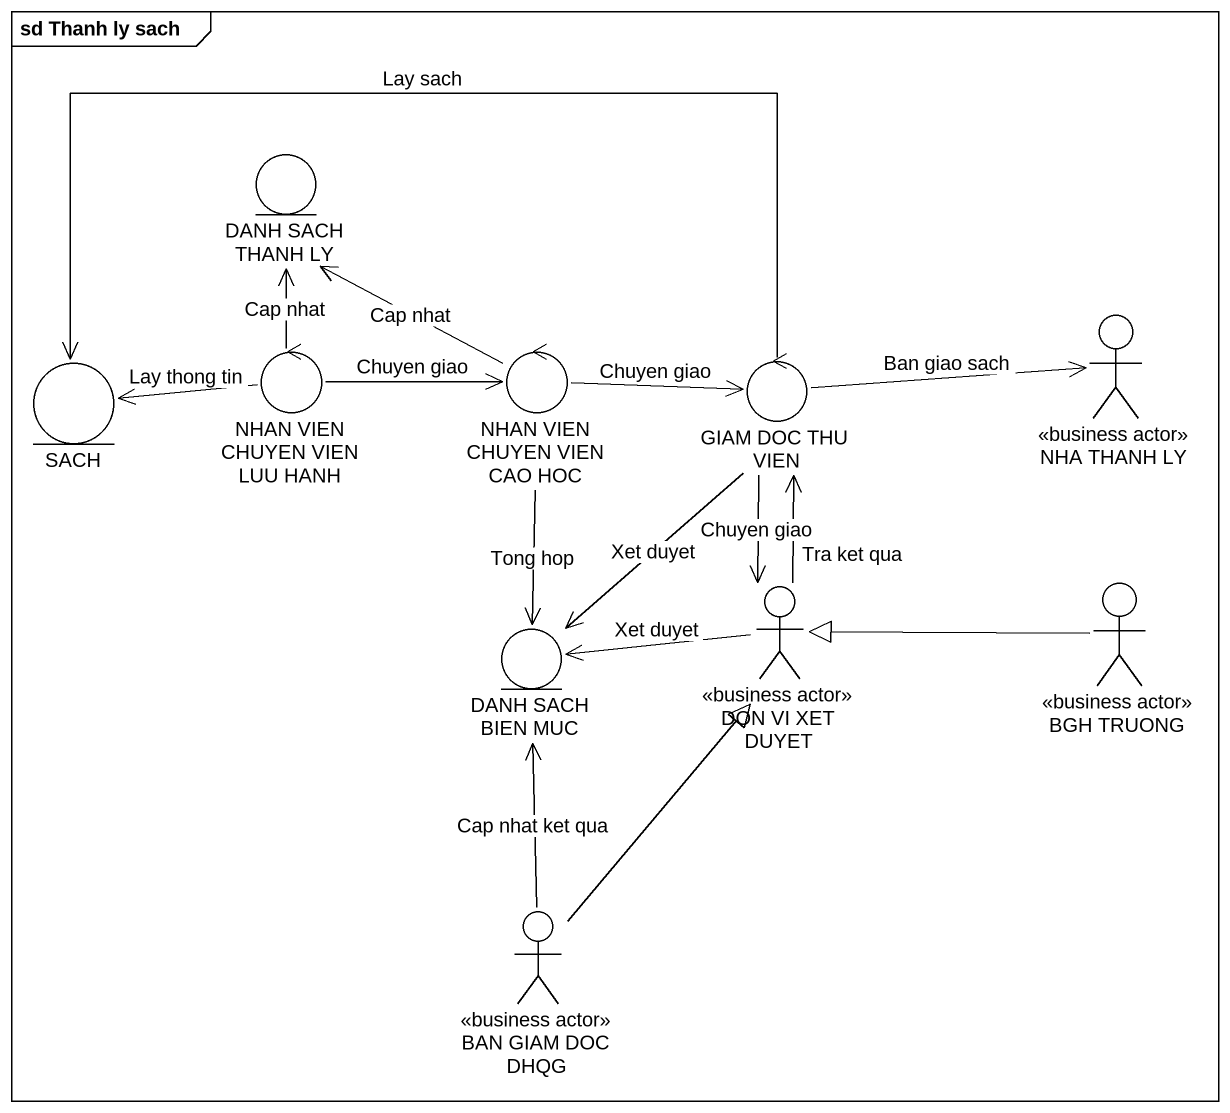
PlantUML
@startuml
mainframe sd Thanh ly sach
entity "DANH SACH THANH LY" as DANH_SACH_THANH_LY
actor "NHA THANH LY" as NHA_THANH_LY <<business actor>>
entity SACH
control "NHAN VIEN CHUYEN VIEN LUU HANH" as NHAN_VIEN_CHUYEN_VIEN_LUU
control "NHAN VIEN CHUYEN VIEN CAO HOC" as NHAN_VIEN_CHUYEN_VIEN_CAO
control "GIAM DOC THU VIEN" as GIAM_DOC_THU_VIEN
actor "BGH TRUONG" as BGH_TRUONG <<business actor>>
entity "DANH SACH BIEN MUC" as DANH_SACH_BIEN_MUC
actor "DON VI XET DUYET" as DON_VI_XET_DUYET <<business actor>>
actor "BAN GIAM DOC DHQG" as BAN_GIAM_DOC_DHQG <<business actor>>
NHAN_VIEN_CHUYEN_VIEN_LUU -up-> DANH_SACH_THANH_LY : Cap nhat
NHAN_VIEN_CHUYEN_VIEN_LUU -left-> SACH : Lay thong tin
NHAN_VIEN_CHUYEN_VIEN_LUU -right-> NHAN_VIEN_CHUYEN_VIEN_CAO : Chuyen giao
NHAN_VIEN_CHUYEN_VIEN_CAO -up-> DANH_SACH_THANH_LY : Cap nhat
NHAN_VIEN_CHUYEN_VIEN_CAO -right-> GIAM_DOC_THU_VIEN : Chuyen giao
NHAN_VIEN_CHUYEN_VIEN_CAO --> DANH_SACH_BIEN_MUC : Tong hop
GIAM_DOC_THU_VIEN -right-> NHA_THANH_LY : Ban giao sach
GIAM_DOC_THU_VIEN -left-> SACH : Lay sach
GIAM_DOC_THU_VIEN --> DANH_SACH_BIEN_MUC : Xet duyet
GIAM_DOC_THU_VIEN --> DON_VI_XET_DUYET : Chuyen giao
BGH_TRUONG -left-|> DON_VI_XET_DUYET
DON_VI_XET_DUYET -up-> GIAM_DOC_THU_VIEN : Tra ket qua
DON_VI_XET_DUYET -left-> DANH_SACH_BIEN_MUC : Xet duyet
BAN_GIAM_DOC_DHQG -up-> DANH_SACH_BIEN_MUC : Cap nhat ket qua
BAN_GIAM_DOC_DHQG -up-|> DON_VI_XET_DUYET
@enduml
